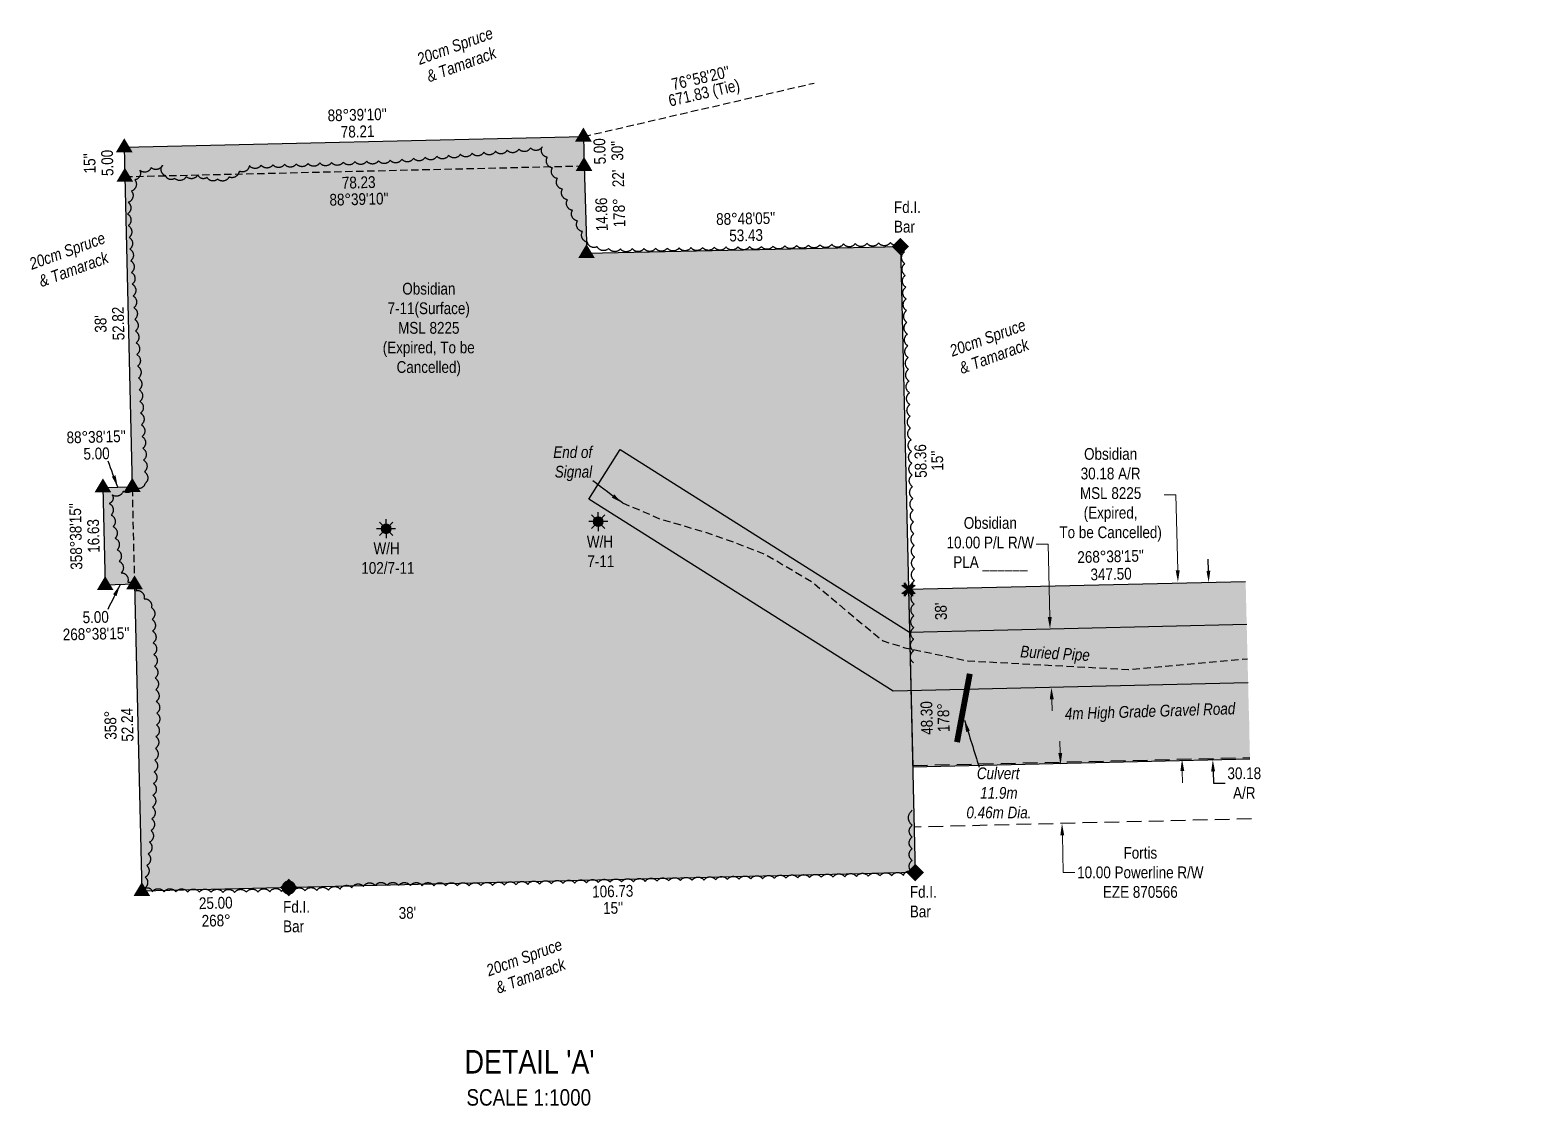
# Model space of a CAD drawing. Extents: x 616546 to 624443, y 5886972 to 5891989.
# Drawn here: x 618471 to 619753, y 5886972 to 5887888 of the extents above; entities that cross this region are included whole.
import ezdxf
from ezdxf.enums import TextEntityAlignment as Align

# ---------------------------------------------------------------- set-up
doc = ezdxf.new("R2010")
doc.units = 0
doc.header["$LTSCALE"] = 5
doc.header["$PDSIZE"] = 0.5
for name, pattern in [('0', [1, 1, 0]), ('foc-FLOWLINE', [3.75, 2.5, -1.25]), ('foc-TIELINE', [1.875, 1.25, -0.625]), ('foc-TRAV', [1.875, 1.25, -0.625]), ('UG_PIPE', [1.875, 1.25, -0.625])]:
    doc.linetypes.add(name, pattern=pattern)
doc.layers.get('Defpoints').update_dxf_attribs({"color": 9})
for name, color, linetype, lineweight in [('AS-GENERAL', 48, 'Continuous', 18), ('C-AR-T', 13, 'Continuous', 9), ('C-RW-T', 13, 'Continuous', 9), ('C-WS-T', 13, 'Continuous', 9), ('F-EZE-T', 190, 'Continuous', 9), ('T-TEXT', 48, 'Continuous', 18)]:
    doc.layers.add(name, color=color, linetype=linetype, lineweight=lineweight)
for name, color, linetype in [('AS-PIPE-UG', 44, 'UG_PIPE'), ('AS-PIPE-UG-T', 44, 'Continuous'), ('AS-ROADS', 254, 'Continuous'), ('C-RW', 13, 'Continuous'), ('C-WS-S', 8, 'Continuous'), ('DETAIL-T', 7, 'Continuous'), ('F-EZE', 190, 'foc-FLOWLINE'), ('L-BD', 7, 'Continuous'), ('L-BD1', 253, 'Continuous'), ('L-MON', 1, 'Continuous'), ('L-TIE', 7, 'foc-TIELINE'), ('P-PROPOSED', 10, 'Continuous'), ('P-PROPOSED-H', 21, 'Continuous'), ('P-TRAV', 4, 'foc-TRAV'), ('P-TXT', 4, 'Continuous'), ('T-BUSH', 110, '0'), ('T-BUSH-T', 110, 'Continuous')]:
    doc.layers.add(name, color=color, linetype=linetype)
doc.styles.add('80CG', font='ARIALN.TTF', dxfattribs={"height": 10})
doc.styles.add('80L', font='ARIALN.TTF', dxfattribs={"height": 10})
doc.dimstyles.new('Compass 5 000', dxfattribs={"dimscale": 5, "dimtxt": 9, "dimasz": 2, "dimexe": 0.2, "dimexo": 0.0625, "dimgap": 0.5, "dimtad": 0, "dimtih": 1, "dimtoh": 1, "dimzin": 0, "dimdsep": 46, "dimtxsty": '80CG', "dimcen": 0.1, "dimse1": 1, "dimse2": 1, "dimclrd": 256, "dimclrt": 256, "dimaunit": 1, "dimadec": 4, "dimazin": 0, "dimtfac": 0.06, "dimtofl": 0, "dimtmove": 0, "dimatfit": 1, "dimfxl": 0.2, "dimtolj": 1, "dimtzin": 0, "dimlwd": -1, "dimarcsym": 0})

# ---------------------------------------------------------------- blocks, each defined once
blk = doc.blocks.new('*D450')
at = {"layer": 'C-RW-T', "transparency": 16777216}
for p, q in [((619337.3, 5887450.2), (619327.3, 5887450.2)), ((619338.8, 5887388.2), (619337.3, 5887450.2)), ((619340.5, 5887318.3), (619340.7, 5887308.3))]:
    blk.add_line(p, q, dxfattribs=at)
for points in [[(619340.5, 5887388.3), (619337.1, 5887388.2), (619339, 5887378.2)], [(619342.2, 5887318.3), (619338.8, 5887318.2), (619340.2, 5887328.2)]]:
    blk.add_solid(points, dxfattribs=at)
at = {"layer": 'Defpoints', "color": 0, "transparency": 16777216}
for p in [(619337.9, 5887378.2), (619339, 5887378.2), (619339.1, 5887328.2)]:
    blk.add_point(p, dxfattribs=at)
at = {"layer": 'C-RW-T', "transparency": 16777216, "insert": (619288.2, 5887450.2), "char_height": 10, "attachment_point": 5, "style": '80CG'}
blk.add_mtext('\\A1;Obsidian\\P10.00 P/L R/W\\PPLA ______', dxfattribs=at)
blk = doc.blocks.new('*D449')
at = {"layer": 'Defpoints', "color": 0, "transparency": 16777216}
for p in [(619752.3, 5887272.3), (619753.5, 5887222.3), (619349.2, 5887212.5)]:
    blk.add_point(p, dxfattribs=at)
at = {"layer": 'F-EZE-T', "transparency": 16777216}
for p, q in [((619347.7, 5887272.5), (619347.5, 5887282.5)), ((619349.5, 5887202.5), (619350.2, 5887170.8)), ((619350.2, 5887170.8), (619360.2, 5887170.8))]:
    blk.add_line(p, q, dxfattribs=at)
for points in [[(619349.4, 5887272.5), (619346.1, 5887272.4), (619348, 5887262.5)], [(619351.1, 5887202.5), (619347.8, 5887202.4), (619349.2, 5887212.5)]]:
    blk.add_solid(points, dxfattribs=at)
at = {"layer": 'F-EZE-T', "transparency": 16777216, "insert": (619415.9, 5887170.8), "char_height": 10, "attachment_point": 5, "style": '80CG'}
blk.add_mtext('\\A1;Fortis\\P10.00 Powerline R/W\\PEZE 870566', dxfattribs=at)
blk = doc.blocks.new('GAS')
h = blk.add_hatch(color=255)
h.dxf.hatch_style = 1
edge = h.paths.add_edge_path()
edge.add_arc((0, 0), 0.9, 0, 360)
for p, q in [((-0.81, 0), (-1.62, 0)), ((-0.57, 0.57), (-1.14, 1.14)), ((0, 0.81), (0, 1.62)), ((0.57, 0.57), (1.14, 1.14)), ((1.62, 0), (0.81, 0)), ((-0.57, -0.57), (-1.14, -1.14)), ((0, -0.81), (0, -1.62)), ((1.14, -1.14), (0.57, -0.57))]:
    blk.add_line(p, q)
blk.add_circle((0, 0), 0.8)
blk = doc.blocks.new('STRIA')
blk.add_hatch(color=255).paths.add_polyline_path([(-0.04, 1.52), (-1.47, -0.87), (1.39, -0.87)])
blk = doc.blocks.new('STRIAA')
blk.add_blockref('STRIA', (0, 0))
blk = doc.blocks.new('STRIB')
at = {"color": 1}
blk.add_solid([(-1.12, -0.67), (-0.04, 1.13), (1.04, -0.67)], dxfattribs=at)
blk = doc.blocks.new('STRIBB')
blk.add_blockref('STRIB', (0, 0))
blk = doc.blocks.new('STRICC')
for name in ['STRIAA', 'STRIBB']:
    blk.add_blockref(name, (0, 0))
blk = doc.blocks.new('fdspike')
blk.add_blockref('STRICC', (0, 0))
blk = doc.blocks.new('fdia')
at = {"color": 255, "const_width": 1}
blk.add_lwpolyline([(-0.5, 0, 1), (0.5, 0, 1)], format="xyb", close=True, dxfattribs=at)
blk = doc.blocks.new('Fdiaa')
blk.add_blockref('fdia', (0, 0))
blk = doc.blocks.new('fdib')
at = {"color": 1, "const_width": 1.6}
blk.add_lwpolyline([(-0.4, 0, 1), (0.4, 0, 1)], format="xyb", close=True, dxfattribs=at)
at = {"color": 1}
blk.add_circle((0, 0), 0.8, dxfattribs=at)
blk = doc.blocks.new('Fdibb')
blk.add_blockref('fdib', (0, 0))
blk = doc.blocks.new('fdicc')
for name in ['Fdibb', 'Fdiaa']:
    blk.add_blockref(name, (0, 0))
blk = doc.blocks.new('FDI')
blk.add_blockref('fdicc', (0, 0))
blk = doc.blocks.new('TRIA')
blk.add_hatch(color=255).paths.add_polyline_path([(-0.04, 1.52), (-1.47, -0.87), (1.39, -0.87)])
blk = doc.blocks.new('TRIAA')
blk.add_blockref('TRIA', (0, 0))
blk = doc.blocks.new('TRIB')
at = {"color": 1}
blk.add_lwpolyline([(-1.12, -0.67), (-0.04, 1.13), (1.04, -0.67)], close=True, dxfattribs=at)
blk = doc.blocks.new('TRIBB')
blk.add_blockref('TRIB', (0, 0))
blk = doc.blocks.new('TRICC')
for name in ['TRIAA', 'TRIBB']:
    blk.add_blockref(name, (0, 0))
blk = doc.blocks.new('plspike')
blk.add_blockref('TRICC', (0, 0))
blk = doc.blocks.new('SMONA')
blk.add_hatch(color=255).paths.add_polyline_path([(0, -1.49), (1.49, 0), (0, 1.49), (-1.49, 0)])
blk = doc.blocks.new('SMONAA')
blk.add_blockref('SMONA', (0, 0))
blk = doc.blocks.new('SMONB')
at = {"color": 1}
blk.add_solid([(0, 1.2), (1.2, 0), (-1.2, 0), (0, -1.2)], dxfattribs=at)
blk = doc.blocks.new('SMONBB')
blk.add_blockref('SMONB', (0, 0))
blk = doc.blocks.new('SMONCC')
for name in ['SMONAA', 'SMONBB']:
    blk.add_blockref(name, (0, 0))
blk = doc.blocks.new('FDIBAR')
blk.add_blockref('SMONCC', (0, 0))
blk = doc.blocks.new('*D451')
at = {"layer": 'C-AR-T', "transparency": 16777216}
for p, q in [((619446.2, 5887492.2), (619436.2, 5887492.2)), ((619447.7, 5887428), (619446.2, 5887492.2)), ((619451.6, 5887257.2), (619451.9, 5887247.2))]:
    blk.add_line(p, q, dxfattribs=at)
for points in [[(619449.4, 5887428), (619446, 5887428), (619447.9, 5887418)], [(619453.3, 5887257.2), (619450, 5887257.1), (619451.4, 5887267.2)]]:
    blk.add_solid(points, dxfattribs=at)
at = {"layer": 'Defpoints', "color": 0, "transparency": 16777216}
for p in [(619447.9, 5887418), (619471, 5887418.5), (619474.4, 5887267.7)]:
    blk.add_point(p, dxfattribs=at)
at = {"layer": 'C-AR-T', "transparency": 16777216, "insert": (619390.6, 5887492.2), "char_height": 10, "attachment_point": 5, "style": '80CG'}
blk.add_mtext('\\A1;Obsidian\\P30.18 A/R\\PMSL 8225\\P(Expired, \\PTo be Cancelled)', dxfattribs=at)
blk = doc.blocks.new('*D467')
at = {"layer": 'Defpoints', "color": 0, "transparency": 16777216}
for p in [(619476.5, 5887417.6), (619477.6, 5887266.8), (619480, 5887266.8)]:
    blk.add_point(p, dxfattribs=at)
at = {"layer": 'P-TXT', "transparency": 16777216}
for p, q in [((619473.9, 5887427.6), (619473.6, 5887437.6)), ((619477.8, 5887256.8), (619478.1, 5887246.8)), ((619478.1, 5887246.8), (619488.1, 5887246.8))]:
    blk.add_line(p, q, dxfattribs=at)
for points in [[(619475.5, 5887427.6), (619472.2, 5887427.5), (619474.1, 5887417.6)], [(619479.5, 5887256.8), (619476.2, 5887256.7), (619477.6, 5887266.8)]]:
    blk.add_solid(points, dxfattribs=at)
at = {"layer": 'P-TXT', "transparency": 16777216, "insert": (619504.4, 5887246.8), "char_height": 10, "attachment_point": 5, "style": '80CG'}
blk.add_mtext('\\A1;30.18\\PA/R', dxfattribs=at)
blk = doc.blocks.new('TEMP')
h = blk.add_hatch(color=255)
h.dxf.hatch_style = 1
h.paths.add_polyline_path([(0, 0.25), (-0.67, 1.15), (-0.67, 0.67), (-1.15, 0.67), (-0.25, 0), (-1.15, -0.67), (-0.67, -0.67), (-0.67, -1.15), (0, -0.25), (0.67, -1.15), (0.67, -0.67), (1.15, -0.67), (0.25, 0), (1.15, 0.67), (0.67, 0.67), (0.67, 1.15)])
h.paths.add_polyline_path([(0.57, 0.85), (0.57, 0.57), (0.85, 0.57), (0.08, 0), (0.85, -0.57), (0.57, -0.57), (0.57, -0.85), (0, -0.08), (-0.57, -0.85), (-0.57, -0.57), (-0.85, -0.57), (-0.08, 0), (-0.85, 0.57), (-0.57, 0.57), (-0.57, 0.85), (0, 0.08)], flags=16)
h = blk.add_hatch(color=1)
h.dxf.hatch_style = 1
h.paths.add_polyline_path([(0, 0.08), (-0.57, 0.85), (-0.57, 0.57), (-0.85, 0.57), (-0.08, 0), (-0.85, -0.57), (-0.57, -0.57), (-0.57, -0.85), (0, -0.08), (0.57, -0.85), (0.57, -0.57), (0.85, -0.57), (0.08, 0), (0.85, 0.57), (0.57, 0.57), (0.57, 0.85)])
at = {"color": 1}
for p, q in [((-0.08, 0), (0.08, 0)), ((0, 0.08), (0, -0.08))]:
    blk.add_line(p, q, dxfattribs=at)
at = {"color": 255, "flags": 128}
blk.add_lwpolyline([(-0.25, 0), (-1.15, 0.67), (-0.67, 0.67), (-0.67, 1.15), (0, 0.25), (0.67, 1.15), (0.67, 0.67), (1.15, 0.67), (0.25, 0), (1.15, -0.67), (0.67, -0.67), (0.67, -1.15), (0, -0.25), (-0.67, -1.15), (-0.67, -0.67), (-1.15, -0.67)], close=True, dxfattribs=at)
at = {"color": 1, "flags": 128}
blk.add_lwpolyline([(-0.08, 0), (-0.85, 0.57), (-0.57, 0.57), (-0.57, 0.85), (0, 0.08), (0.57, 0.85), (0.57, 0.57), (0.85, 0.57), (0.08, 0), (0.85, -0.57), (0.57, -0.57), (0.57, -0.85), (0, -0.08), (-0.57, -0.85), (-0.57, -0.57), (-0.85, -0.57)], close=True, dxfattribs=at)

msp = doc.modelspace()

# ---------------------------------------------------------------- hatches: boundary and pattern name
at = {"layer": 'P-PROPOSED-H'}
h = msp.add_hatch(color=256, dxfattribs=at)
h.dxf.hatch_style = 1
h.paths.add_polyline_path([(618942.507, 5887772.253), (618944.612, 5887698.028), (619211.59, 5887703.611), (619224.262, 5887170.653), (618566.042, 5887155.002), (618559.835, 5887416.052), (618534.851, 5887415.458), (618532.875, 5887498.554), (618557.859, 5887499.148), (618551.584, 5887763.063), (618550.99, 5887788.047), (618941.799, 5887797.234)])
h = msp.add_hatch(color=256, dxfattribs=at)
h.dxf.hatch_style = 1
h.paths.add_polyline_path([(619509.237, 5887267.493), (619505.557, 5887418.294), (619218.533, 5887411.604), (619222.119, 5887260.8)])

# ---------------------------------------------------------------- linework, layer by layer
at = {"layer": 'AS-GENERAL', "const_width": 4.998, "flags": 128}
msp.add_lwpolyline([(619259.837, 5887281.708), (619270.717, 5887339.928)], dxfattribs=at)
at = {"layer": 'AS-PIPE-UG', "flags": 128}
msp.add_lwpolyline([(618974.977, 5887485.308), (618989.437, 5887479.333), (619008.217, 5887471.238), (619044.147, 5887460.968), (619070.127, 5887451.743), (619096.922, 5887441.473), (619136.732, 5887417.918), (619176.542, 5887384.543), (619187.177, 5887375.793), (619196.832, 5887367.923), (619215.392, 5887362.113), (619269.062, 5887350.923), (619405.942, 5887343.578), (619507.157, 5887352.702)], dxfattribs=at)
at = {"layer": 'AS-ROADS'}
msp.add_lwpolyline([(618884.329, 5887407.405, 35, 35, 0.07882927), (618853.057, 5887452.824, 35, 35, 0.08580903), (618812.357, 5887483.083, 35, 35, 0.04606903), (618766.373, 5887501.237, 35, 35, 0.10345374), (618744.237, 5887502.963, 35, 35, 0.13057701), (618717.256, 5887491.933, 35, 35, 0.12981719), (618699.172, 5887468.863, 35, 35, 0.09547), (618694.023, 5887445.428, 35, 35, 0.17087814), (618698.227, 5887432.418, 35, 35, 0.13461417), (618716.633, 5887418.364, 35, 35, 0.12062467), (618742.117, 5887414.658, 35, 35, 0.01876887), (618761.194, 5887417.214, 35, 35, -0.02543844), (618775.297, 5887418.913, 35, 35, -0.00825518), (618803.831, 5887420.412, 35, 35, -0.01656645), (618818.072, 5887420.453, 35, 35, -0.03790441), (618843.371, 5887417.76, 35, 35, -0.02649294), (618878.747, 5887409.298, 35, 35, -0.00979966), (618899.479, 5887402.717, 35, 35, -0.00579072), (618934.197, 5887390.493, 35, 35, -0.03084278), (618994.893, 5887363.983, 35, 35, 0.03120402), (619054.907, 5887337.823, 35, 35, 0.02705311), (619106.739, 5887322.096, 35, 35, 0.0269065), (619160.252, 5887311.988, 35, 35, 0.01743038), (619230.129, 5887305.115, 35, 35, 0.02081627), (619288.917, 5887303.848, 35, 35, 0.00431308), (619468.693, 5887309.008, 35, 35, -0.00057187), (619508.189, 5887310.438, 35, 35, -0.00060883)], format="xyseb", dxfattribs=at)
at = {"layer": 'C-RW', "flags": 128}
msp.add_lwpolyline([(619507.656, 5887332.28), (619205.413, 5887325.003), (618946.373, 5887488.473), (618973.057, 5887530.758), (619219.317, 5887375.353), (619506.436, 5887382.265)], dxfattribs=at)
at = {"layer": 'F-EZE', "flags": 128}
for points in [[(619222.092, 5887261.94), (619509.212, 5887268.507)], [(619510.483, 5887216.405), (619223.341, 5887209.399)]]:
    msp.add_lwpolyline(points, dxfattribs=at)
at = {"layer": 'L-TIE', "flags": 128}
msp.add_lwpolyline([(618941.962, 5887797.253), (619138.262, 5887842.675)], dxfattribs=at)
at = {"layer": 'P-PROPOSED', "flags": 128}
msp.add_lwpolyline([(618942.507, 5887772.253), (618944.612, 5887698.028), (619211.59, 5887703.611), (619224.262, 5887170.653), (618566.042, 5887155.002), (618559.835, 5887416.052), (618534.851, 5887415.458), (618532.875, 5887498.554), (618557.859, 5887499.148), (618551.584, 5887763.063), (618550.99, 5887788.047), (618941.799, 5887797.234)], close=True, dxfattribs=at)
msp.add_lwpolyline([(619505.557, 5887418.294), (619218.533, 5887411.604), (619222.119, 5887260.8), (619509.237, 5887267.493)], dxfattribs=at)
at = {"layer": 'P-TRAV', "flags": 128}
for points in [[(618551.584, 5887763.063), (618942.507, 5887772.253)], [(618559.835, 5887416.048), (618557.86, 5887499.121)]]:
    msp.add_lwpolyline(points, dxfattribs=at)
at = {"layer": 'T-BUSH', "flags": 128}
msp.add_lwpolyline([(619222.691, 5887349.249, -0.52056705), (619222.818, 5887359.245, -0.52056705), (619222.946, 5887369.241, -0.52056705), (619223.074, 5887379.236, -0.52056705), (619223.201, 5887389.232, -0.52056705), (619223.329, 5887399.227, -0.52056705), (619223.457, 5887409.223, -0.52056705), (619223.584, 5887419.219, -0.52056705), (619223.712, 5887429.214, -0.52056705), (619223.795, 5887439.209, -0.52056705), (619223.491, 5887449.201, -0.52056705), (619223.187, 5887459.193, -0.52056705), (619222.883, 5887469.185, -0.52056705), (619222.579, 5887479.177, -0.52056705), (619222.275, 5887489.168, -0.52056705), (619221.971, 5887499.16, -0.52056705), (619221.667, 5887509.152, -0.52056705), (619221.363, 5887519.144, -0.52056705), (619221.059, 5887529.136, -0.52056705), (619220.715, 5887539.126, -0.52056705), (619220.363, 5887549.116, -0.52056705), (619220.012, 5887559.107, -0.52056705), (619219.66, 5887569.097, -0.52056705), (619219.309, 5887579.087, -0.52056705), (619218.958, 5887589.077, -0.52056705), (619218.606, 5887599.068, -0.52056705), (619218.255, 5887609.058, -0.52056705), (619217.903, 5887619.048, -0.52056705), (619217.552, 5887629.038, -0.52056705), (619217.201, 5887639.029, -0.52056705), (619216.849, 5887649.019, -0.52056705), (619216.498, 5887659.009, -0.52056705), (619216.146, 5887668.999, -0.52056705), (619215.795, 5887678.99, -0.52056705), (619215.444, 5887688.98, -0.52056705), (619215.092, 5887698.97, -0.52056705), (619213.138, 5887707.25, -0.52056705), (619203.146, 5887706.951, -0.52056705), (619193.154, 5887706.652, -0.52056705), (619183.162, 5887706.353, -0.52056705), (619173.17, 5887706.054, -0.52056705), (619163.178, 5887705.755, -0.52056705), (619153.186, 5887705.456, -0.52056705), (619143.194, 5887705.157, -0.52056705), (619133.202, 5887704.858, -0.52056705), (619123.21, 5887704.559, -0.52056705), (619113.219, 5887704.26, -0.52056705), (619103.227, 5887703.961, -0.52056705), (619093.234, 5887703.709, -0.52056705), (619083.239, 5887703.533, -0.52056705), (619073.244, 5887703.357, -0.52056705), (619063.249, 5887703.181, -0.52056705), (619053.254, 5887703.004, -0.52056705), (619043.259, 5887702.828, -0.52056705), (619033.264, 5887702.652, -0.52056705), (619023.269, 5887702.476, -0.52056705), (619013.275, 5887702.3, -0.52056705), (619003.28, 5887702.124, -0.52056705), (618993.285, 5887701.948, -0.52056705), (618983.29, 5887701.772, -0.52056705), (618973.295, 5887701.596, -0.52056705), (618963.338, 5887701.995, -0.52056705), (618953.452, 5887703.479, -0.52056705), (618945.261, 5887707.246, -0.52056705), (618940.984, 5887716.281, -0.52056705), (618936.708, 5887725.316, -0.52056705), (618932.431, 5887734.351, -0.52056705), (618928.154, 5887743.387, -0.52056705), (618923.877, 5887752.422, -0.52056705), (618919.6, 5887761.457, -0.52056705), (618915.323, 5887770.492, -0.52056705), (618911.046, 5887779.528, -0.52056705), (618906.729, 5887788.493, -0.52056705), (618896.782, 5887787.508, -0.52056705), (618886.834, 5887786.523, -0.52056705), (618876.886, 5887785.538, -0.52056705), (618866.93, 5887784.649, -0.52056705), (618856.969, 5887783.8, -0.52056705), (618847.009, 5887782.95, -0.52056705), (618837.049, 5887782.101, -0.52056705), (618827.088, 5887781.251, -0.52056705), (618817.128, 5887780.402, -0.52056705), (618807.168, 5887779.552, -0.52056705), (618797.208, 5887778.703, -0.52056705), (618787.247, 5887777.853, -0.52056705), (618777.287, 5887777.004, -0.52056705), (618767.299, 5887776.6, -0.52056705), (618757.31, 5887776.223, -0.52056705), (618747.321, 5887775.846, -0.52056705), (618737.332, 5887775.469, -0.52056705), (618727.342, 5887775.092, -0.52056705), (618717.353, 5887774.715, -0.52056705), (618707.364, 5887774.338, -0.52056705), (618697.374, 5887773.961, -0.52056705), (618687.385, 5887773.584, -0.52056705), (618677.396, 5887773.206, -0.52056705), (618667.406, 5887772.829, -0.52056705), (618657.417, 5887772.452, -0.52056705), (618648.678, 5887767.723, -0.52056705), (618640.011, 5887762.741, -0.52056705), (618630.363, 5887761.095, -0.52056705), (618621.447, 5887762.404, -0.52056705), (618613.561, 5887764.705, -0.52056705), (618603.681, 5887763.185, -0.52056705), (618593.801, 5887761.666, -0.52056705), (618586.241, 5887763.651, -0.52056705), (618583.534, 5887772.93, -0.52056705), (618573.787, 5887770.711, -0.52056705), (618564.039, 5887768.493, -0.52056705), (618559.851, 5887760.367, -0.52056705), (618557.046, 5887750.772, -0.52056705), (618554.24, 5887741.178, -0.52056705), (618553.659, 5887731.342, -0.52056705), (618554.341, 5887721.369, -0.52056705), (618555.024, 5887711.396, -0.52056705), (618555.707, 5887701.422, -0.52056705), (618556.389, 5887691.449, -0.52056705), (618557.072, 5887681.476, -0.52056705), (618557.755, 5887671.503, -0.52056705), (618558.437, 5887661.53, -0.52056705), (618559.12, 5887651.557, -0.52056705), (618559.765, 5887641.581, -0.52056705), (618560.398, 5887631.605, -0.52056705), (618561.032, 5887621.629, -0.52056705), (618561.665, 5887611.652, -0.52056705), (618562.298, 5887601.676, -0.52056705), (618562.931, 5887591.7, -0.52056705), (618563.565, 5887581.723, -0.52056705), (618564.198, 5887571.747, -0.52056705), (618564.831, 5887561.771, -0.52056705), (618565.464, 5887551.794, -0.52056705), (618566.097, 5887541.818, -0.52056705), (618566.731, 5887531.842, -0.52056705), (618567.364, 5887521.865, -0.52056705), (618567.997, 5887511.889, -0.52056705), (618568.63, 5887501.913, -0.52056705), (618559.426, 5887498.564, -0.52056705), (618549.942, 5887495.403, -0.52056705), (618540.459, 5887492.243, -0.52056705), (618537.991, 5887484.895, -0.52056705), (618539.713, 5887475.048, -0.52056705), (618541.435, 5887465.201, -0.52056705), (618543.157, 5887455.354, -0.52056705), (618544.879, 5887445.507, -0.52056705), (618546.601, 5887435.66, -0.52056705), (618548.323, 5887425.813, -0.52056705), (618553.819, 5887417.914, -0.52056705), (618560.848, 5887410.806, -0.52056705), (618567.876, 5887403.697, -0.52056705), (618574.017, 5887396.197, -0.52056705), (618574.537, 5887386.214, -0.52056705), (618575.056, 5887376.231, -0.52056705), (618575.576, 5887366.248, -0.52056705), (618576.095, 5887356.265, -0.52056705), (618576.615, 5887346.282, -0.52056705), (618577.134, 5887336.299, -0.52056705), (618577.654, 5887326.316, -0.52056705), (618578.173, 5887316.333, -0.52056705), (618578.693, 5887306.35, -0.52056705), (618578.393, 5887296.367, -0.52056705), (618577.882, 5887286.384, -0.52056705), (618577.371, 5887276.4, -0.52056705), (618576.86, 5887266.417, -0.52056705), (618576.349, 5887256.434, -0.52056705), (618575.838, 5887246.45, -0.52056705), (618575.327, 5887236.467, -0.52056705), (618574.816, 5887226.484, -0.52056705), (618574.306, 5887216.5, -0.52056705), (618573.686, 5887206.526, -0.52056705), (618572.464, 5887196.605, -0.52056705), (618571.241, 5887186.684, -0.52056705), (618570.018, 5887176.762, -0.52056705), (618568.796, 5887166.841, -0.52056705), (618567.573, 5887156.919, -0.52056705), (618574.834, 5887154.429, -0.52056705), (618584.83, 5887154.333, -0.52056705), (618594.826, 5887154.237, -0.52056705), (618604.822, 5887154.141, -0.52056705), (618614.818, 5887154.046, -0.52056705), (618624.814, 5887153.95, -0.52056705), (618634.81, 5887153.854, -0.52056705), (618644.806, 5887153.758, -0.52056705), (618654.8, 5887153.904, -0.52056705), (618664.793, 5887154.159, -0.52056705), (618674.786, 5887154.414, -0.52056705), (618684.78, 5887154.669, -0.52056705), (618694.773, 5887154.925, -0.52056705), (618704.766, 5887155.18, -0.52056705), (618714.759, 5887155.435, -0.52056705), (618724.752, 5887155.69, -0.52056705), (618734.694, 5887156.673, -0.52056705), (618744.624, 5887157.823, -0.52056705), (618754.554, 5887158.973, -0.52056705), (618764.508, 5887159.704, -0.52056705), (618774.504, 5887159.663, -0.52056705), (618784.5, 5887159.622, -0.52056705), (618794.497, 5887159.581, -0.52056705), (618804.493, 5887159.54, -0.52056705), (618814.489, 5887159.499, -0.52056705), (618824.486, 5887159.458, -0.52056705), (618834.482, 5887159.417, -0.52056705), (618844.478, 5887159.376, -0.52056705), (618854.472, 5887159.556, -0.52056705), (618864.465, 5887159.83, -0.52056705), (618874.457, 5887160.104, -0.52056705), (618884.45, 5887160.378, -0.52056705), (618894.443, 5887160.652, -0.52056705), (618904.435, 5887160.926, -0.52056705), (618914.428, 5887161.2, -0.52056705), (618924.421, 5887161.474, -0.52056705), (618934.413, 5887161.748, -0.52056705), (618944.407, 5887161.999, -0.52056705), (618954.4, 5887162.232, -0.52056705), (618964.394, 5887162.465, -0.52056705), (618974.388, 5887162.698, -0.52056705), (618984.381, 5887162.931, -0.52056705), (618994.375, 5887163.164, -0.52056705), (619004.369, 5887163.398, -0.52056705), (619014.363, 5887163.631, -0.52056705), (619024.356, 5887163.864, -0.52056705), (619034.35, 5887164.097, -0.52056705), (619044.344, 5887164.33, -0.52056705), (619054.337, 5887164.563, -0.52056705), (619064.331, 5887164.797, -0.52056705), (619074.325, 5887165.03, -0.52056705), (619084.319, 5887165.263, -0.52056705), (619094.312, 5887165.496, -0.52056705), (619104.306, 5887165.729, -0.52056705), (619114.3, 5887165.962, -0.52056705), (619124.293, 5887166.196, -0.52056705), (619134.287, 5887166.429, -0.52056705), (619144.281, 5887166.662, -0.52056705), (619154.274, 5887166.895, -0.52056705), (619164.268, 5887167.128, -0.52056705), (619174.262, 5887167.361, -0.52056705), (619184.256, 5887167.595, -0.52056705), (619194.249, 5887167.828, -0.52056705), (619204.243, 5887168.061, -0.52056705), (619214.237, 5887168.294, -0.52056705), (619221.685, 5887171.018, -0.52056705), (619221.704, 5887181.015, -0.52056705), (619221.723, 5887191.011, -0.52056705), (619221.743, 5887201.008, -0.52056705), (619221.762, 5887211.004, -0.52056705), (619221.786, 5887223.707, -0.52056705)], format="xyb", dxfattribs=at)

# ---------------------------------------------------------------- block references
at = {"layer": 'C-WS-S', "xscale": 4.998212649999992, "yscale": 4.998212649999992, "zscale": 4.998212649999992}
for p in [(618773.787, 5887463.313), (618954.372, 5887469.393)]:
    msp.add_blockref('GAS', p, dxfattribs=at)
at = {"layer": 'L-MON'}
for name, p, xscale, yscale, zscale in [('plspike', (618941.962, 5887797.253), 4.998212649999992, 4.998212649999992, 4.998212649999992), ('plspike', (618551.087, 5887788.108), 4.998212649999992, 4.998212649999992, 4.998212649999992), ('fdspike', (618942.507, 5887772.253), 4.998212649999992, 4.998212649999992, 4.998212649999992), ('fdspike', (618551.584, 5887763.063), 4.998212649999992, 4.998212649999992, 4.998212649999992), ('FDIBAR', (619211.59, 5887703.611), 4.998212649999992, 4.998212649999992, 4.998212649999992), ('fdspike', (618944.612, 5887698.028), 4.998212649999992, 4.998212649999992, 4.998212649999992), ('plspike', (618532.922, 5887498.608), 4.998212649999992, 4.998212649999992, 4.998212649999992), ('plspike', (618557.917, 5887499.123), 4.998212649999992, 4.998212649999992, 4.998212649999992), ('plspike', (618534.852, 5887415.458), 4.998212649999992, 4.998212649999992, 4.998212649999992), ('plspike', (618559.832, 5887416.048), 4.998212649999992, 4.998212649999992, 4.998212649999992), ('TEMP', (619218.533, 5887411.604), 4.998212649999997, 4.998212649999997, 4.998212649999997), ('FDIBAR', (619224.262, 5887170.653), 4.998212649999992, 4.998212649999992, 4.998212649999992), ('plspike', (618566.047, 5887154.968), 4.998212649999992, 4.998212649999992, 4.998212649999992), ('FDIBAR', (618690.962, 5887157.973), 4.998212649999992, 4.998212649999992, 4.998212649999992), ('FDI', (618690.962, 5887157.973), 4.998212649999992, 4.998212649999992, 4.998212649999992)]:
    msp.add_blockref(name, p, dxfattribs=dict(at, xscale=xscale, yscale=yscale, zscale=zscale))

# ---------------------------------------------------------------- texts
at = {"layer": 'AS-PIPE-UG-T', "insert": (618915.79, 5887533.586), "char_height": 9.99643, "attachment_point": 1, "style": '80L'}
msp.add_mtext_dynamic_manual_height_columns('\\pi0.33235;{\\fArial Narrow|b0|i1|c0|p34;End of\\P\\pi1.6041;Signal}', width=34.71119, gutter_width=50, heights=[0], dxfattribs=at)
at = {"layer": 'AS-PIPE-UG-T', "insert": (619313.713, 5887363.927), "char_height": 9.99643, "attachment_point": 1, "rotation": 356.928446, "style": '80L'}
msp.add_mtext_dynamic_manual_height_columns('\\pi0.30942;{\\fArial Narrow|b0|i1|c0|p34;Buried Pipe}', width=59.03588, gutter_width=50, heights=[0], dxfattribs=at)
at = {"layer": 'C-WS-T', "attachment_point": 1, "style": '80L'}
for s, width, insert, char_height in [('\\pi21.624;Obsidian\\P\\pi9.1345;7-11(Surface)\\P\\pi18.094;MSL 8225\\P\\pi4.9736;(Expired, To be \\P\\pi16.785;Cancelled)', 87.08217, (618765.946, 5887672.696), 10), ('\\pi6.783;W/H\\P\\pi7.2194;7-11', 34.71119, (618937.923, 5887457.354), 9.99643), ('\\pi6.783;W/H\\P\\pi-3.5748;102/7-11', 34.71119, (618756.295, 5887451.658), 9.99643)]:
    msp.add_mtext_dynamic_manual_height_columns(s, width=width, gutter_width=50, heights=[0], dxfattribs=dict(at, insert=insert, char_height=char_height))
at = {"layer": 'DETAIL-T', "color": 3, "insert": (618781.589, 5887019.663), "char_height": 20, "width": 225.8342, "attachment_point": 1, "style": '80CG'}
msp.add_mtext("\\pi59.022;DETAIL 'A'\\P\\pi60.627;{\\H0.7x;SCALE 1:1000}", dxfattribs=at)
at = {"layer": 'L-BD', "style": '80L'}
for s, height, p in [("76°58'20''", 9.9964, (619041.547, 5887847.148)), ('671.83 (Tie)', 9.99643, (619044.758, 5887833.27))]:
    msp.add_text(s, height=height, rotation=13.0286, dxfattribs=at).set_placement(p, align=Align.MIDDLE)
at = {"layer": 'L-BD1', "style": '80L'}
for s, height, rotation, p in [("88°39'10''", 9.9964, 1.3466, (618749.197, 5887815.74)), ('78.21', 9.9964, 1.3466, (618749.531, 5887801.499)), ('5.00', 9.9964, 91.6245, (618955.569, 5887784.605)), ('30"', 9.9964, 91.6245, (618970.557, 5887785.03)), ("15''", 9.9964, 91.362, (618521.413, 5887774.383)), ('5.00', 9.9964, 91.362, (618536.403, 5887774.74)), ('78.23', 9.9964, 1.3466, (618750.448, 5887758.163)), ("178°   22'", 9.9964, 91.6245, (618971.792, 5887744.497)), ("88°39'10''", 9.9964, 1.3466, (618750.782, 5887743.922)), ('14.86', 9.9964, 91.6245, (618957.235, 5887730.84)), ("88°48'05''", 9.9964, 1.1981, (619079.968, 5887727.413)), ('53.43', 9.9964, 1.1981, (619080.266, 5887713.171)), ('52.82', 9.9964, 91.362, (618545.72, 5887638.054)), ("38'", 9.9964, 91.362, (618530.73, 5887637.697)), ("88°38'15''", 9.9964, 1.362, (618526.962, 5887541.62)), ('5.00', 9.9964, 1.362, (618527.301, 5887527.379)), ('58.36', 9.9964, 91.362, (619228.81, 5887520.994)), ("15''", 9.9964, 91.362, (619243.051, 5887521.333)), ("358°38'15''", 9.99643, 91.362, (618509.606, 5887456.839)), ('16.63', 9.9964, 91.362, (618524.597, 5887457.195)), ("268°38'15''", 9.99643, 1.3353, (619390.65, 5887439.796)), ('347.50', 9.9964, 1.3353, (619390.999, 5887424.806)), ('5.00', 9.9964, 1.362, (618526.572, 5887388.182)), ("38'", 9.9964, 91.362, (619246.101, 5887393.047)), ("268°38'15''", 9.99643, 1.362, (618526.911, 5887373.941)), ('48.30', 9.9964, 91.362, (619234.011, 5887302.252)), ('178°', 9.9964, 91.362, (619248.252, 5887302.591)), ('358°', 9.9964, 91.362, (618539.177, 5887296.126)), ('52.24', 9.9964, 91.362, (618553.418, 5887296.465)), ('106.73', 9.9964, 1.362, (618966.753, 5887154.816)), ('25.00', 9.9964, 1.362, (618628.78, 5887144.858)), ("15''", 9.9964, 1.362, (618967.092, 5887140.576)), ('268°', 9.9964, 1.362, (618629.137, 5887129.867)), ("38'", 9.9964, 1.362, (618791.996, 5887136.412))]:
    msp.add_text(s, height=height, rotation=rotation, dxfattribs=at).set_placement(p, align=Align.MIDDLE)
at = {"layer": 'L-MON', "char_height": 9.9964, "attachment_point": 1, "style": '80L'}
for insert in [(619206.17, 5887742.142), (619219.696, 5887159.254), (618686.129, 5887146.586)]:
    msp.add_mtext_dynamic_manual_height_columns('Fd.I.\\PBar', width=22.04407, gutter_width=50, heights=[0], dxfattribs=dict(at, insert=insert))
at = {"layer": 'T-BUSH-T', "char_height": 9.99643, "attachment_point": 1, "rotation": 20, "style": '80L'}
for insert in [(618798.652, 5887867.361), (618468.529, 5887692.997), (619252.136, 5887618.994), (618857.579, 5887091.534)]:
    msp.add_mtext_dynamic_manual_height_columns('\\pi0.39955;{\\fArial Narrow|b0|i1|c0|p34;20cm Spruce\\P\\pi2.9362;& Tamarack}', width=67.3101, gutter_width=50, heights=[0], dxfattribs=dict(at, insert=insert))
at = {"layer": 'T-TEXT', "insert": (619351.152, 5887310.832), "char_height": 9.99643, "attachment_point": 1, "rotation": 1.833503, "style": '80L'}
msp.add_mtext_dynamic_manual_height_columns('\\pi0.33857;{\\fArial Narrow|b0|i1|c0|p34;4m High Grade Gravel Road}', width=145.8367, gutter_width=50, heights=[0], dxfattribs=at)
at = {"layer": 'T-TEXT', "insert": (619263.057, 5887260.188), "char_height": 9.99643, "attachment_point": 1, "style": '80L'}
msp.add_mtext_dynamic_manual_height_columns('\\pi13.66;{\\fArial Narrow|b0|i1|c0|p34;Culvert\\P\\pi16.527;11.9m\\P\\pi4.7851;0.46m Dia.}', width=62.9959, gutter_width=50, heights=[0], dxfattribs=at)

# ---------------------------------------------------------------- dimensions: what is measured, and where the dimension line sits
at = {"layer": 'C-AR-T'}
dim = msp.add_linear_dim(base=(619447.942, 5887418.006), p1=(619474.416, 5887267.711), p2=(619470.957, 5887418.533), angle=91.313839, text='Obsidian\\P30.18 A/R\\PMSL 8225\\P(Expired, \\PTo be Cancelled)', dimstyle='Compass 5 000', dxfattribs=at)
dim.commit()
dim.dimension.update_dxf_attribs({"geometry": '*D451', "text_midpoint": (619390.612, 5887492.221), "dimtype": 161})
at = {"layer": 'C-RW-T'}
dim = msp.add_linear_dim(base=(619339.043, 5887378.235), p1=(619339.11, 5887328.222), p2=(619337.907, 5887378.208), angle=91.379053, text='Obsidian\\P10.00 P/L R/W\\PPLA ______', dimstyle='Compass 5 000', dxfattribs=at)
dim.commit()
dim.dimension.update_dxf_attribs({"geometry": '*D450', "text_midpoint": (619288.225, 5887450.192), "dimtype": 161})
at = {"layer": 'F-EZE-T'}
dim = msp.add_linear_dim(base=(619349.213, 5887212.47), p1=(619752.258, 5887272.348), p2=(619753.478, 5887222.335), angle=271.397817, text='Fortis\\P10.00 Powerline R/W\\PEZE 870566', dimstyle='Compass 5 000', dxfattribs=at)
dim.commit()
dim.dimension.update_dxf_attribs({"geometry": '*D449', "text_midpoint": (619415.865, 5887170.772), "dimtype": 161})
at = {"layer": 'P-TXT'}
dim = msp.add_linear_dim(base=(619477.609, 5887266.756), p1=(619476.478, 5887417.616), p2=(619479.993, 5887266.811), angle=271.335282, text='30.18\\PA/R', dimstyle='Compass 5 000', dxfattribs=at)
dim.commit()
dim.dimension.update_dxf_attribs({"geometry": '*D467', "text_midpoint": (619504.422, 5887246.761), "dimtype": 161})

# ---------------------------------------------------------------- leaders
at = {"layer": 'AS-PIPE-UG-T', "path_type": 1}
msp.add_leader([(618974.977, 5887485.308), (618949.671, 5887504.079)], dimstyle='Compass 5 000', override={"dimgap": 0.5, "dimtad": 0}, dxfattribs=at)
at = {"layer": 'L-BD1', "path_type": 1}
for points in [[(618545.367, 5887498.851), (618537.201, 5887520.828)], [(618547.343, 5887415.755), (618536.805, 5887394.731)]]:
    msp.add_leader(points, dimstyle='Compass 5 000', override={"dimgap": 0.5, "dimtad": 0}, dxfattribs=at)
at = {"layer": 'T-TEXT', "path_type": 1}
msp.add_leader([(619266.158, 5887300.498), (619278.694, 5887260.374)], dimstyle='Compass 5 000', override={"dimgap": 0.5, "dimtad": 0}, dxfattribs=at)

doc.saveas('drawing.dxf')
